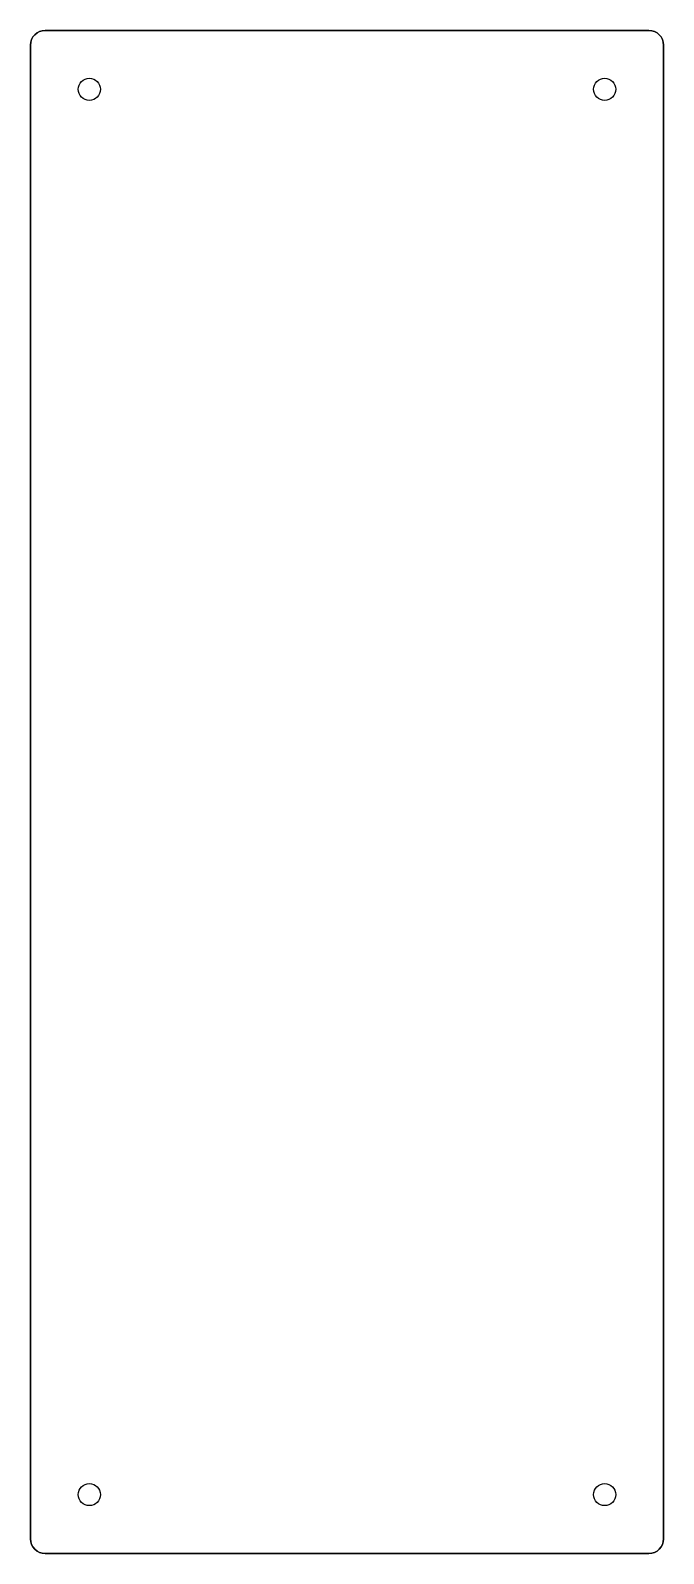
# Model space of a CAD drawing. Header units: millimetres. Extents: x -46 to 40, y -84 to 123.
import ezdxf

# ---------------------------------------------------------------- set-up
doc = ezdxf.new("R2010")
doc.units = ezdxf.units.MM
doc.layers.get('0').update_dxf_attribs({"linetype": 'CONTINUOUS'})

msp = doc.modelspace()

# ---------------------------------------------------------------- linework, layer by layer
for points in [[(-45.71, 120.78, -0.414214), (-43.71, 122.78), (38.29, 122.78, -0.414214), (40.29, 120.78), (40.29, -82.12, -0.414214), (38.29, -84.12), (-43.71, -84.12, -0.414214), (-45.71, -82.12)], [(-45.71, 120.78), (-45.71, -82.12, 0.414214), (-43.71, -84.12), (38.29, -84.12, 0.414214), (40.29, -82.12), (40.29, 120.78, 0.414214), (38.29, 122.78), (-43.71, 122.78, 0.414214)]]:
    msp.add_lwpolyline(points, format="xyb", close=True)
for centre in [(-37.71, 114.78), (-37.71, 114.78), (32.29, 114.78), (32.29, 114.78), (-37.71, -76.12), (-37.71, -76.12), (32.29, -76.12), (32.29, -76.12)]:
    msp.add_circle(centre, 1.5)

doc.saveas('drawing.dxf')
